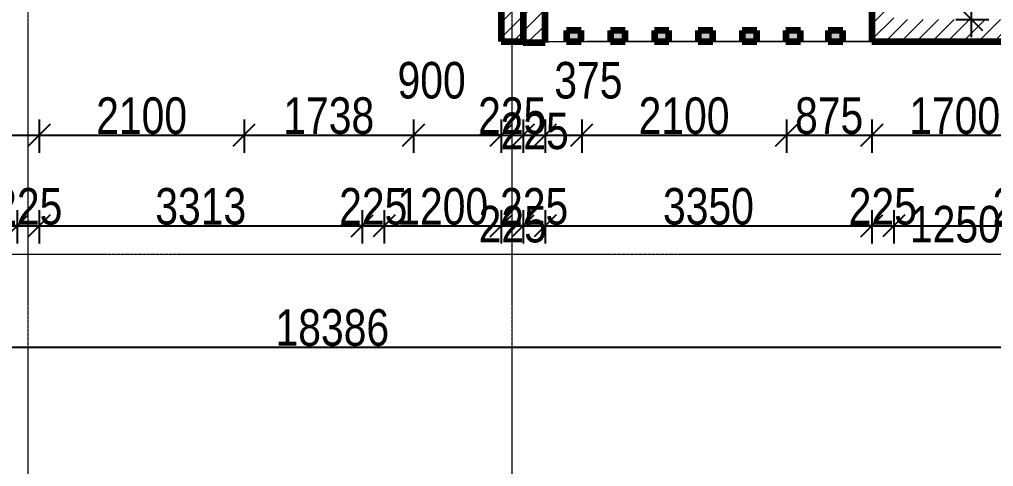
# Model space of a CAD drawing. Header units: millimetres. Extents: x -35190 to 411743, y -233114 to 23872.
# Drawn here: x 241586 to 251574, y -16002 to -11419 of the extents above; entities that cross this region are included whole.
import ezdxf

# ---------------------------------------------------------------- set-up
doc = ezdxf.new("R2010")
doc.units = ezdxf.units.MM
doc.linetypes.add('Grid Line', pattern=[22.225, 12.7, -3.175, 3.175, -3.175])
for name, color, linetype, lineweight in [('A-ANNO-DIMS', 211, 'Continuous', 9), ('A-DETL-THIN', 151, 'Continuous', 18), ('A-FLOR', 192, 'Continuous', 18), ('A-WALL', 113, 'Continuous', 18), ('A-WALL-PATT', 111, 'Continuous', 18), ('S-GRID', 1, 'Continuous', 9)]:
    doc.layers.add(name, color=color, linetype=linetype, lineweight=lineweight)
doc.styles.add('Arial_3', font='arial.ttf', dxfattribs={"width": 0.8, "height": 375})
doc.dimstyles.new('main_4_5mm', dxfattribs={"dimscale": 304.8, "dimtxt": 382.597275, "dimasz": 0.738189, "dimexe": 0.590551, "dimexo": 0.0625, "dimgap": 0.024606, "dimtad": 1, "dimdec": 0, "dimzin": 0, "dimdsep": 46, "dimtxsty": 'Arial_3', "dimblk1": 'OBLIQUE', "dimblk2": 'OBLIQUE', "dimsah": 1, "dimcen": 0.09, "dimdle": 0.590551, "dimazin": 0, "dimtfac": 1, "dimtdec": 4, "dimtix": 1, "dimtmove": 0, "dimatfit": 3, "dimfxl": 0.590551, "dimfxlon": 1, "dimtvp": 1, "dimtolj": 1, "dimtzin": 0, "dimarcsym": 2})
doc.dimstyles.new('main_4_5mm_1', dxfattribs={"dimscale": 304.8, "dimtxt": 382.597275, "dimasz": 0.738189, "dimexe": 0.590551, "dimexo": 0.0625, "dimgap": 0.024606, "dimtad": 1, "dimdec": 0, "dimzin": 0, "dimdsep": 46, "dimtxsty": 'Arial_3', "dimblk1": 'OBLIQUE', "dimblk2": 'OBLIQUE', "dimsah": 1, "dimcen": 0.09, "dimdle": 0.590551, "dimazin": 0, "dimtfac": 1, "dimtdec": 4, "dimtix": 1, "dimtmove": 1, "dimatfit": 3, "dimfxl": 0.590551, "dimfxlon": 1, "dimtvp": 1, "dimtolj": 1, "dimtzin": 0, "dimarcsym": 2})
doc.dimstyles.new('main_4_5mm_2', dxfattribs={"dimscale": 304.8, "dimtxt": 382.597275, "dimasz": 0.738189, "dimexe": 0.590551, "dimexo": 0.0625, "dimgap": 0.024606, "dimtad": 1, "dimdec": 0, "dimzin": 0, "dimdsep": 46, "dimtxsty": 'Arial_3', "dimblk1": 'OBLIQUE', "dimblk2": 'OBLIQUE', "dimsah": 1, "dimcen": 0.09, "dimdle": 0.590551, "dimazin": 0, "dimtfac": 1, "dimtdec": 4, "dimtix": 1, "dimtmove": 0, "dimatfit": 3, "dimfxl": 0.590551, "dimfxlon": 1, "dimtvp": 1, "dimtolj": 1, "dimtzin": 0, "dimarcsym": 2})
pattern_1 = [(45, (247326.97, -1578.69), (-79.5495, 79.5495), [])]

# ---------------------------------------------------------------- blocks, each defined once
blk = doc.blocks.new('_Oblique')
at = {"color": 0, "linetype": 'ByBlock', "lineweight": -2}
blk.add_line((-0.5, -0.5), (0.5, 0.5), dxfattribs=at)
blk = doc.blocks.new('*D5556')
at = {"layer": 'A-ANNO-DIMS', "color": 0, "lineweight": -2, "transparency": 16777216}
for p, q in [((239894.6, -12445.1), (239894.6, -12786)), ((241788.4, -12445.1), (241788.4, -12786)), ((239714.6, -12606), (241968.4, -12606))]:
    blk.add_line(p, q, dxfattribs=at)
at = {"layer": 'Defpoints', "color": 0, "transparency": 16777216}
for p in [(239894.6, -12426), (241788.4, -12426), (241788.4, -12606)]:
    blk.add_point(p, dxfattribs=at)
at = {"layer": 'A-ANNO-DIMS', "color": 0, "lineweight": -2, "transparency": 16777216, "xscale": 224.9999999999999, "yscale": 224.9999999999999, "zscale": 224.9999999999999, "rotation": 180}
blk.add_blockref('_Oblique', (239894.6, -12606), dxfattribs=at)
at = {"layer": 'A-ANNO-DIMS', "color": 0, "lineweight": -2, "transparency": 16777216, "xscale": 224.9999999999999, "yscale": 224.9999999999999, "zscale": 224.9999999999999}
blk.add_blockref('_Oblique', (241788.4, -12606), dxfattribs=at)
at = {"layer": 'A-ANNO-DIMS', "color": 0, "transparency": 16777216, "insert": (240841.5, -12407.1), "char_height": 375, "width": 1101.88, "attachment_point": 5, "style": 'Arial_3'}
blk.add_mtext('\\A1;1894', dxfattribs=at)
blk = doc.blocks.new('*D5557')
at = {"layer": 'A-ANNO-DIMS', "color": 0, "lineweight": -2, "transparency": 16777216}
for p, q in [((241788.4, -12445.1), (241788.4, -12786)), ((243888.4, -12445.1), (243888.4, -12786)), ((241608.4, -12606), (244068.4, -12606))]:
    blk.add_line(p, q, dxfattribs=at)
at = {"layer": 'Defpoints', "color": 0, "transparency": 16777216}
for p in [(241788.4, -12426), (243888.4, -12426), (243888.4, -12606)]:
    blk.add_point(p, dxfattribs=at)
at = {"layer": 'A-ANNO-DIMS', "color": 0, "lineweight": -2, "transparency": 16777216, "xscale": 224.9999999999999, "yscale": 224.9999999999999, "zscale": 224.9999999999999, "rotation": 180}
blk.add_blockref('_Oblique', (241788.4, -12606), dxfattribs=at)
at = {"layer": 'A-ANNO-DIMS', "color": 0, "lineweight": -2, "transparency": 16777216, "xscale": 224.9999999999999, "yscale": 224.9999999999999, "zscale": 224.9999999999999}
blk.add_blockref('_Oblique', (243888.4, -12606), dxfattribs=at)
at = {"layer": 'A-ANNO-DIMS', "color": 0, "transparency": 16777216, "insert": (242838.4, -12407.1), "char_height": 375, "width": 1101.88, "attachment_point": 5, "style": 'Arial_3'}
blk.add_mtext('\\A1;2100', dxfattribs=at)
blk = doc.blocks.new('*D5558')
at = {"layer": 'A-ANNO-DIMS', "color": 0, "lineweight": -2, "transparency": 16777216}
for p, q in [((243888.4, -12445.1), (243888.4, -12786)), ((245625.9, -12445.1), (245625.9, -12786)), ((243708.4, -12606), (245805.9, -12606))]:
    blk.add_line(p, q, dxfattribs=at)
at = {"layer": 'Defpoints', "color": 0, "transparency": 16777216}
for p in [(243888.4, -12426), (245625.9, -12426), (245625.9, -12606)]:
    blk.add_point(p, dxfattribs=at)
at = {"layer": 'A-ANNO-DIMS', "color": 0, "lineweight": -2, "transparency": 16777216, "xscale": 224.9999999999999, "yscale": 224.9999999999999, "zscale": 224.9999999999999, "rotation": 180}
blk.add_blockref('_Oblique', (243888.4, -12606), dxfattribs=at)
at = {"layer": 'A-ANNO-DIMS', "color": 0, "lineweight": -2, "transparency": 16777216, "xscale": 224.9999999999999, "yscale": 224.9999999999999, "zscale": 224.9999999999999}
blk.add_blockref('_Oblique', (245625.9, -12606), dxfattribs=at)
at = {"layer": 'A-ANNO-DIMS', "color": 0, "transparency": 16777216, "insert": (244757.1, -12406.9), "char_height": 375, "width": 1101.88, "attachment_point": 5, "style": 'Arial_3'}
blk.add_mtext('\\A1;1738', dxfattribs=at)
blk = doc.blocks.new('*D5559')
at = {"layer": 'A-ANNO-DIMS', "color": 0, "lineweight": -2, "transparency": 16777216}
for p, q in [((245625.9, -12445.1), (245625.9, -12786)), ((246525.9, -12445.1), (246525.9, -12786)), ((245445.9, -12606), (246705.9, -12606))]:
    blk.add_line(p, q, dxfattribs=at)
at = {"layer": 'Defpoints', "color": 0, "transparency": 16777216}
for p in [(245625.9, -12426), (246525.9, -12426), (246525.9, -12606)]:
    blk.add_point(p, dxfattribs=at)
at = {"layer": 'A-ANNO-DIMS', "color": 0, "lineweight": -2, "transparency": 16777216, "xscale": 224.9999999999999, "yscale": 224.9999999999999, "zscale": 224.9999999999999, "rotation": 180}
blk.add_blockref('_Oblique', (245625.9, -12606), dxfattribs=at)
at = {"layer": 'A-ANNO-DIMS', "color": 0, "lineweight": -2, "transparency": 16777216, "xscale": 224.9999999999999, "yscale": 224.9999999999999, "zscale": 224.9999999999999}
blk.add_blockref('_Oblique', (246525.9, -12606), dxfattribs=at)
at = {"layer": 'A-ANNO-DIMS', "color": 0, "transparency": 16777216, "insert": (245462.5, -11854.2), "char_height": 375, "width": 826.41, "attachment_point": 1, "line_spacing_factor": 0.941778, "style": 'Arial_3'}
blk.add_mtext('\\A1;900', dxfattribs=at)
blk = doc.blocks.new('*D5218')
at = {"layer": 'A-ANNO-DIMS', "color": 0, "lineweight": -2, "transparency": 16777216}
for p, q in [((246525.9, -12445.1), (246525.9, -12786)), ((246750.9, -12445.1), (246750.9, -12786)), ((246525.9, -12606), (246300.9, -12606)), ((246525.9, -12606), (246750.9, -12606)), ((246750.9, -12606), (246975.9, -12606))]:
    blk.add_line(p, q, dxfattribs=at)
at = {"layer": 'Defpoints', "color": 0, "transparency": 16777216}
for p in [(246525.9, -12426), (246750.9, -12426), (246750.9, -12606)]:
    blk.add_point(p, dxfattribs=at)
at = {"layer": 'A-ANNO-DIMS', "color": 0, "lineweight": -2, "transparency": 16777216, "xscale": 224.9999999999999, "yscale": 224.9999999999999, "zscale": 224.9999999999999}
blk.add_blockref('_Oblique', (246525.9, -12606), dxfattribs=at)
at = {"layer": 'A-ANNO-DIMS', "color": 0, "lineweight": -2, "transparency": 16777216, "xscale": 224.9999999999999, "yscale": 224.9999999999999, "zscale": 224.9999999999999, "rotation": 180}
blk.add_blockref('_Oblique', (246750.9, -12606), dxfattribs=at)
at = {"layer": 'A-ANNO-DIMS', "color": 0, "transparency": 16777216, "insert": (246638.4, -12407.1), "char_height": 375, "width": 826.41, "attachment_point": 5, "style": 'Arial_3'}
blk.add_mtext('\\A1;225', dxfattribs=at)
blk = doc.blocks.new('*D5219')
at = {"layer": 'A-ANNO-DIMS', "color": 0, "lineweight": -2, "transparency": 16777216}
for p, q in [((246750.9, -12445.1), (246750.9, -12786)), ((246975.9, -12445.1), (246975.9, -12786)), ((246570.9, -12606), (247155.9, -12606))]:
    blk.add_line(p, q, dxfattribs=at)
at = {"layer": 'Defpoints', "color": 0, "transparency": 16777216}
for p in [(246750.9, -12426), (246975.9, -12426), (246975.9, -12606)]:
    blk.add_point(p, dxfattribs=at)
at = {"layer": 'A-ANNO-DIMS', "color": 0, "lineweight": -2, "transparency": 16777216, "xscale": 224.9999999999999, "yscale": 224.9999999999999, "zscale": 224.9999999999999, "rotation": 180}
blk.add_blockref('_Oblique', (246750.9, -12606), dxfattribs=at)
at = {"layer": 'A-ANNO-DIMS', "color": 0, "lineweight": -2, "transparency": 16777216, "xscale": 224.9999999999999, "yscale": 224.9999999999999, "zscale": 224.9999999999999}
blk.add_blockref('_Oblique', (246975.9, -12606), dxfattribs=at)
at = {"layer": 'A-ANNO-DIMS', "color": 0, "transparency": 16777216, "insert": (246519, -12373.6), "char_height": 375, "width": 826.41, "attachment_point": 1, "line_spacing_factor": 0.941778, "style": 'Arial_3'}
blk.add_mtext('\\A1;225', dxfattribs=at)
blk = doc.blocks.new('*D5220')
at = {"layer": 'A-ANNO-DIMS', "color": 0, "lineweight": -2, "transparency": 16777216}
for p, q in [((246975.9, -12445.1), (246975.9, -12786)), ((247350.9, -12445.1), (247350.9, -12786)), ((246795.9, -12606), (247530.9, -12606))]:
    blk.add_line(p, q, dxfattribs=at)
at = {"layer": 'Defpoints', "color": 0, "transparency": 16777216}
for p in [(246975.9, -12426), (247350.9, -12426), (247350.9, -12606)]:
    blk.add_point(p, dxfattribs=at)
at = {"layer": 'A-ANNO-DIMS', "color": 0, "lineweight": -2, "transparency": 16777216, "xscale": 224.9999999999999, "yscale": 224.9999999999999, "zscale": 224.9999999999999, "rotation": 180}
blk.add_blockref('_Oblique', (246975.9, -12606), dxfattribs=at)
at = {"layer": 'A-ANNO-DIMS', "color": 0, "lineweight": -2, "transparency": 16777216, "xscale": 224.9999999999999, "yscale": 224.9999999999999, "zscale": 224.9999999999999}
blk.add_blockref('_Oblique', (247350.9, -12606), dxfattribs=at)
at = {"layer": 'A-ANNO-DIMS', "color": 0, "transparency": 16777216, "insert": (247070, -11854.2), "char_height": 375, "width": 826.41, "attachment_point": 1, "line_spacing_factor": 0.941778, "style": 'Arial_3'}
blk.add_mtext('\\A1;375', dxfattribs=at)
blk = doc.blocks.new('*D5221')
at = {"layer": 'A-ANNO-DIMS', "color": 0, "lineweight": -2, "transparency": 16777216}
for p, q in [((247350.9, -12445.1), (247350.9, -12786)), ((249450.9, -12445.1), (249450.9, -12786)), ((247170.9, -12606), (249630.9, -12606))]:
    blk.add_line(p, q, dxfattribs=at)
at = {"layer": 'Defpoints', "color": 0, "transparency": 16777216}
for p in [(247350.9, -12426), (249450.9, -12426), (249450.9, -12606)]:
    blk.add_point(p, dxfattribs=at)
at = {"layer": 'A-ANNO-DIMS', "color": 0, "lineweight": -2, "transparency": 16777216, "xscale": 224.9999999999999, "yscale": 224.9999999999999, "zscale": 224.9999999999999, "rotation": 180}
blk.add_blockref('_Oblique', (247350.9, -12606), dxfattribs=at)
at = {"layer": 'A-ANNO-DIMS', "color": 0, "lineweight": -2, "transparency": 16777216, "xscale": 224.9999999999999, "yscale": 224.9999999999999, "zscale": 224.9999999999999}
blk.add_blockref('_Oblique', (249450.9, -12606), dxfattribs=at)
at = {"layer": 'A-ANNO-DIMS', "color": 0, "transparency": 16777216, "insert": (248400.9, -12407.1), "char_height": 375, "width": 1101.88, "attachment_point": 5, "style": 'Arial_3'}
blk.add_mtext('\\A1;2100', dxfattribs=at)
blk = doc.blocks.new('*D5222')
at = {"layer": 'A-ANNO-DIMS', "color": 0, "lineweight": -2, "transparency": 16777216}
for p, q in [((249450.9, -12445.1), (249450.9, -12786)), ((250325.9, -12445.1), (250325.9, -12786)), ((249270.9, -12606), (250505.9, -12606))]:
    blk.add_line(p, q, dxfattribs=at)
at = {"layer": 'Defpoints', "color": 0, "transparency": 16777216}
for p in [(249450.9, -12426), (250325.9, -12426), (250325.9, -12606)]:
    blk.add_point(p, dxfattribs=at)
at = {"layer": 'A-ANNO-DIMS', "color": 0, "lineweight": -2, "transparency": 16777216, "xscale": 224.9999999999999, "yscale": 224.9999999999999, "zscale": 224.9999999999999, "rotation": 180}
blk.add_blockref('_Oblique', (249450.9, -12606), dxfattribs=at)
at = {"layer": 'A-ANNO-DIMS', "color": 0, "lineweight": -2, "transparency": 16777216, "xscale": 224.9999999999999, "yscale": 224.9999999999999, "zscale": 224.9999999999999}
blk.add_blockref('_Oblique', (250325.9, -12606), dxfattribs=at)
at = {"layer": 'A-ANNO-DIMS', "color": 0, "transparency": 16777216, "insert": (249888.4, -12407.1), "char_height": 375, "width": 826.41, "attachment_point": 5, "style": 'Arial_3'}
blk.add_mtext('\\A1;875', dxfattribs=at)
blk = doc.blocks.new('*D5223')
at = {"layer": 'A-ANNO-DIMS', "color": 0, "lineweight": -2, "transparency": 16777216}
for p, q in [((250325.9, -12445.1), (250325.9, -12786)), ((252025.9, -12445.1), (252025.9, -12786)), ((250145.9, -12606), (252205.9, -12606))]:
    blk.add_line(p, q, dxfattribs=at)
at = {"layer": 'Defpoints', "color": 0, "transparency": 16777216}
for p in [(250325.9, -12426), (252025.9, -12426), (252025.9, -12606)]:
    blk.add_point(p, dxfattribs=at)
at = {"layer": 'A-ANNO-DIMS', "color": 0, "lineweight": -2, "transparency": 16777216, "xscale": 224.9999999999999, "yscale": 224.9999999999999, "zscale": 224.9999999999999, "rotation": 180}
blk.add_blockref('_Oblique', (250325.9, -12606), dxfattribs=at)
at = {"layer": 'A-ANNO-DIMS', "color": 0, "lineweight": -2, "transparency": 16777216, "xscale": 224.9999999999999, "yscale": 224.9999999999999, "zscale": 224.9999999999999}
blk.add_blockref('_Oblique', (252025.9, -12606), dxfattribs=at)
at = {"layer": 'A-ANNO-DIMS', "color": 0, "transparency": 16777216, "insert": (251175.9, -12407.1), "char_height": 375, "width": 1101.88, "attachment_point": 5, "style": 'Arial_3'}
blk.add_mtext('\\A1;1700', dxfattribs=at)
blk = doc.blocks.new('*D5229')
at = {"layer": 'A-ANNO-DIMS', "color": 0, "lineweight": -2, "transparency": 16777216}
for p, q in [((236725.9, -13375.1), (236725.9, -13716)), ((241563.4, -13375.1), (241563.4, -13716)), ((236545.9, -13536), (241743.4, -13536))]:
    blk.add_line(p, q, dxfattribs=at)
at = {"layer": 'Defpoints', "color": 0, "transparency": 16777216}
for p in [(236725.9, -13356), (241563.4, -13356), (241563.4, -13536)]:
    blk.add_point(p, dxfattribs=at)
at = {"layer": 'A-ANNO-DIMS', "color": 0, "lineweight": -2, "transparency": 16777216, "xscale": 224.9999999999999, "yscale": 224.9999999999999, "zscale": 224.9999999999999, "rotation": 180}
blk.add_blockref('_Oblique', (236725.9, -13536), dxfattribs=at)
at = {"layer": 'A-ANNO-DIMS', "color": 0, "lineweight": -2, "transparency": 16777216, "xscale": 224.9999999999999, "yscale": 224.9999999999999, "zscale": 224.9999999999999}
blk.add_blockref('_Oblique', (241563.4, -13536), dxfattribs=at)
at = {"layer": 'A-ANNO-DIMS', "color": 0, "transparency": 16777216, "insert": (239144.6, -13336.9), "char_height": 375, "width": 1101.88, "attachment_point": 5, "style": 'Arial_3'}
blk.add_mtext('\\A1;4838', dxfattribs=at)
blk = doc.blocks.new('*D5230')
at = {"layer": 'A-ANNO-DIMS', "color": 0, "lineweight": -2, "transparency": 16777216}
for p, q in [((241563.4, -13375.1), (241563.4, -13716)), ((241788.4, -13375.1), (241788.4, -13716)), ((241563.4, -13536), (241338.4, -13536)), ((241563.4, -13536), (241788.4, -13536)), ((241788.4, -13536), (242013.4, -13536))]:
    blk.add_line(p, q, dxfattribs=at)
at = {"layer": 'Defpoints', "color": 0, "transparency": 16777216}
for p in [(241563.4, -13356), (241788.4, -13356), (241788.4, -13536)]:
    blk.add_point(p, dxfattribs=at)
at = {"layer": 'A-ANNO-DIMS', "color": 0, "lineweight": -2, "transparency": 16777216, "xscale": 224.9999999999999, "yscale": 224.9999999999999, "zscale": 224.9999999999999}
blk.add_blockref('_Oblique', (241563.4, -13536), dxfattribs=at)
at = {"layer": 'A-ANNO-DIMS', "color": 0, "lineweight": -2, "transparency": 16777216, "xscale": 224.9999999999999, "yscale": 224.9999999999999, "zscale": 224.9999999999999, "rotation": 180}
blk.add_blockref('_Oblique', (241788.4, -13536), dxfattribs=at)
at = {"layer": 'A-ANNO-DIMS', "color": 0, "transparency": 16777216, "insert": (241675.9, -13337.1), "char_height": 375, "width": 826.41, "attachment_point": 5, "style": 'Arial_3'}
blk.add_mtext('\\A1;225', dxfattribs=at)
blk = doc.blocks.new('*D5231')
at = {"layer": 'A-ANNO-DIMS', "color": 0, "lineweight": -2, "transparency": 16777216}
for p, q in [((241788.4, -13375.1), (241788.4, -13716)), ((245100.9, -13375.1), (245100.9, -13716)), ((241608.4, -13536), (245280.9, -13536))]:
    blk.add_line(p, q, dxfattribs=at)
at = {"layer": 'Defpoints', "color": 0, "transparency": 16777216}
for p in [(241788.4, -13356), (245100.9, -13356), (245100.9, -13536)]:
    blk.add_point(p, dxfattribs=at)
at = {"layer": 'A-ANNO-DIMS', "color": 0, "lineweight": -2, "transparency": 16777216, "xscale": 224.9999999999999, "yscale": 224.9999999999999, "zscale": 224.9999999999999, "rotation": 180}
blk.add_blockref('_Oblique', (241788.4, -13536), dxfattribs=at)
at = {"layer": 'A-ANNO-DIMS', "color": 0, "lineweight": -2, "transparency": 16777216, "xscale": 224.9999999999999, "yscale": 224.9999999999999, "zscale": 224.9999999999999}
blk.add_blockref('_Oblique', (245100.9, -13536), dxfattribs=at)
at = {"layer": 'A-ANNO-DIMS', "color": 0, "transparency": 16777216, "insert": (243444.6, -13336.9), "char_height": 375, "width": 1101.88, "attachment_point": 5, "style": 'Arial_3'}
blk.add_mtext('\\A1;3313', dxfattribs=at)
blk = doc.blocks.new('*D5232')
at = {"layer": 'A-ANNO-DIMS', "color": 0, "lineweight": -2, "transparency": 16777216}
for p, q in [((245100.9, -13375.1), (245100.9, -13716)), ((245325.9, -13375.1), (245325.9, -13716)), ((245100.9, -13536), (244875.9, -13536)), ((245100.9, -13536), (245325.9, -13536)), ((245325.9, -13536), (245550.9, -13536))]:
    blk.add_line(p, q, dxfattribs=at)
at = {"layer": 'Defpoints', "color": 0, "transparency": 16777216}
for p in [(245100.9, -13356), (245325.9, -13356), (245325.9, -13536)]:
    blk.add_point(p, dxfattribs=at)
at = {"layer": 'A-ANNO-DIMS', "color": 0, "lineweight": -2, "transparency": 16777216, "xscale": 224.9999999999999, "yscale": 224.9999999999999, "zscale": 224.9999999999999}
blk.add_blockref('_Oblique', (245100.9, -13536), dxfattribs=at)
at = {"layer": 'A-ANNO-DIMS', "color": 0, "lineweight": -2, "transparency": 16777216, "xscale": 224.9999999999999, "yscale": 224.9999999999999, "zscale": 224.9999999999999, "rotation": 180}
blk.add_blockref('_Oblique', (245325.9, -13536), dxfattribs=at)
at = {"layer": 'A-ANNO-DIMS', "color": 0, "transparency": 16777216, "insert": (245213.4, -13337.1), "char_height": 375, "width": 826.41, "attachment_point": 5, "style": 'Arial_3'}
blk.add_mtext('\\A1;225', dxfattribs=at)
blk = doc.blocks.new('*D5233')
at = {"layer": 'A-ANNO-DIMS', "color": 0, "lineweight": -2, "transparency": 16777216}
for p, q in [((245325.9, -13375.1), (245325.9, -13716)), ((246525.9, -13375.1), (246525.9, -13716)), ((245145.9, -13536), (246705.9, -13536))]:
    blk.add_line(p, q, dxfattribs=at)
at = {"layer": 'Defpoints', "color": 0, "transparency": 16777216}
for p in [(245325.9, -13356), (246525.9, -13356), (246525.9, -13536)]:
    blk.add_point(p, dxfattribs=at)
at = {"layer": 'A-ANNO-DIMS', "color": 0, "lineweight": -2, "transparency": 16777216, "xscale": 224.9999999999999, "yscale": 224.9999999999999, "zscale": 224.9999999999999, "rotation": 180}
blk.add_blockref('_Oblique', (245325.9, -13536), dxfattribs=at)
at = {"layer": 'A-ANNO-DIMS', "color": 0, "lineweight": -2, "transparency": 16777216, "xscale": 224.9999999999999, "yscale": 224.9999999999999, "zscale": 224.9999999999999}
blk.add_blockref('_Oblique', (246525.9, -13536), dxfattribs=at)
at = {"layer": 'A-ANNO-DIMS', "color": 0, "transparency": 16777216, "insert": (245925.9, -13337.1), "char_height": 375, "width": 1101.88, "attachment_point": 5, "style": 'Arial_3'}
blk.add_mtext('\\A1;1200', dxfattribs=at)
blk = doc.blocks.new('*D5234')
at = {"layer": 'A-ANNO-DIMS', "color": 0, "lineweight": -2, "transparency": 16777216}
for p, q in [((246525.9, -13375.1), (246525.9, -13716)), ((246750.9, -13375.1), (246750.9, -13716)), ((246345.9, -13536), (246930.9, -13536))]:
    blk.add_line(p, q, dxfattribs=at)
at = {"layer": 'Defpoints', "color": 0, "transparency": 16777216}
for p in [(246525.9, -13356), (246750.9, -13356), (246750.9, -13536)]:
    blk.add_point(p, dxfattribs=at)
at = {"layer": 'A-ANNO-DIMS', "color": 0, "lineweight": -2, "transparency": 16777216, "xscale": 224.9999999999999, "yscale": 224.9999999999999, "zscale": 224.9999999999999, "rotation": 180}
blk.add_blockref('_Oblique', (246525.9, -13536), dxfattribs=at)
at = {"layer": 'A-ANNO-DIMS', "color": 0, "lineweight": -2, "transparency": 16777216, "xscale": 224.9999999999999, "yscale": 224.9999999999999, "zscale": 224.9999999999999}
blk.add_blockref('_Oblique', (246750.9, -13536), dxfattribs=at)
at = {"layer": 'A-ANNO-DIMS', "color": 0, "transparency": 16777216, "insert": (246294, -13329.6), "char_height": 375, "width": 826.41, "attachment_point": 1, "line_spacing_factor": 0.941778, "style": 'Arial_3'}
blk.add_mtext('\\A1;225', dxfattribs=at)
blk = doc.blocks.new('*D5235')
at = {"layer": 'A-ANNO-DIMS', "color": 0, "lineweight": -2, "transparency": 16777216}
for p, q in [((246750.9, -13375.1), (246750.9, -13716)), ((246975.9, -13375.1), (246975.9, -13716)), ((246750.9, -13536), (246525.9, -13536)), ((246750.9, -13536), (246975.9, -13536)), ((246975.9, -13536), (247200.9, -13536))]:
    blk.add_line(p, q, dxfattribs=at)
at = {"layer": 'Defpoints', "color": 0, "transparency": 16777216}
for p in [(246750.9, -13356), (246975.9, -13356), (246975.9, -13536)]:
    blk.add_point(p, dxfattribs=at)
at = {"layer": 'A-ANNO-DIMS', "color": 0, "lineweight": -2, "transparency": 16777216, "xscale": 224.9999999999999, "yscale": 224.9999999999999, "zscale": 224.9999999999999}
blk.add_blockref('_Oblique', (246750.9, -13536), dxfattribs=at)
at = {"layer": 'A-ANNO-DIMS', "color": 0, "lineweight": -2, "transparency": 16777216, "xscale": 224.9999999999999, "yscale": 224.9999999999999, "zscale": 224.9999999999999, "rotation": 180}
blk.add_blockref('_Oblique', (246975.9, -13536), dxfattribs=at)
at = {"layer": 'A-ANNO-DIMS', "color": 0, "transparency": 16777216, "insert": (246863.4, -13337.1), "char_height": 375, "width": 826.41, "attachment_point": 5, "style": 'Arial_3'}
blk.add_mtext('\\A1;225', dxfattribs=at)
blk = doc.blocks.new('*D5236')
at = {"layer": 'A-ANNO-DIMS', "color": 0, "lineweight": -2, "transparency": 16777216}
for p, q in [((246975.9, -13375.1), (246975.9, -13716)), ((250325.9, -13375.1), (250325.9, -13716)), ((246795.9, -13536), (250505.9, -13536))]:
    blk.add_line(p, q, dxfattribs=at)
at = {"layer": 'Defpoints', "color": 0, "transparency": 16777216}
for p in [(246975.9, -13356), (250325.9, -13356), (250325.9, -13536)]:
    blk.add_point(p, dxfattribs=at)
at = {"layer": 'A-ANNO-DIMS', "color": 0, "lineweight": -2, "transparency": 16777216, "xscale": 224.9999999999999, "yscale": 224.9999999999999, "zscale": 224.9999999999999, "rotation": 180}
blk.add_blockref('_Oblique', (246975.9, -13536), dxfattribs=at)
at = {"layer": 'A-ANNO-DIMS', "color": 0, "lineweight": -2, "transparency": 16777216, "xscale": 224.9999999999999, "yscale": 224.9999999999999, "zscale": 224.9999999999999}
blk.add_blockref('_Oblique', (250325.9, -13536), dxfattribs=at)
at = {"layer": 'A-ANNO-DIMS', "color": 0, "transparency": 16777216, "insert": (248650.9, -13336.9), "char_height": 375, "width": 1101.88, "attachment_point": 5, "style": 'Arial_3'}
blk.add_mtext('\\A1;3350', dxfattribs=at)
blk = doc.blocks.new('*D5237')
at = {"layer": 'A-ANNO-DIMS', "color": 0, "lineweight": -2, "transparency": 16777216}
for p, q in [((250325.9, -13375.1), (250325.9, -13716)), ((250550.9, -13375.1), (250550.9, -13716)), ((250325.9, -13536), (250100.9, -13536)), ((250325.9, -13536), (250550.9, -13536)), ((250550.9, -13536), (250775.9, -13536))]:
    blk.add_line(p, q, dxfattribs=at)
at = {"layer": 'Defpoints', "color": 0, "transparency": 16777216}
for p in [(250325.9, -13356), (250550.9, -13356), (250550.9, -13536)]:
    blk.add_point(p, dxfattribs=at)
at = {"layer": 'A-ANNO-DIMS', "color": 0, "lineweight": -2, "transparency": 16777216, "xscale": 224.9999999999999, "yscale": 224.9999999999999, "zscale": 224.9999999999999}
blk.add_blockref('_Oblique', (250325.9, -13536), dxfattribs=at)
at = {"layer": 'A-ANNO-DIMS', "color": 0, "lineweight": -2, "transparency": 16777216, "xscale": 224.9999999999999, "yscale": 224.9999999999999, "zscale": 224.9999999999999, "rotation": 180}
blk.add_blockref('_Oblique', (250550.9, -13536), dxfattribs=at)
at = {"layer": 'A-ANNO-DIMS', "color": 0, "transparency": 16777216, "insert": (250438.4, -13337.1), "char_height": 375, "width": 826.41, "attachment_point": 5, "style": 'Arial_3'}
blk.add_mtext('\\A1;225', dxfattribs=at)
blk = doc.blocks.new('*D5238')
at = {"layer": 'A-ANNO-DIMS', "color": 0, "lineweight": -2, "transparency": 16777216}
for p, q in [((250550.9, -13375.1), (250550.9, -13716)), ((251800.9, -13375.1), (251800.9, -13716)), ((250370.9, -13536), (251980.9, -13536))]:
    blk.add_line(p, q, dxfattribs=at)
at = {"layer": 'Defpoints', "color": 0, "transparency": 16777216}
for p in [(250550.9, -13356), (251800.9, -13356), (251800.9, -13536)]:
    blk.add_point(p, dxfattribs=at)
at = {"layer": 'A-ANNO-DIMS', "color": 0, "lineweight": -2, "transparency": 16777216, "xscale": 224.9999999999999, "yscale": 224.9999999999999, "zscale": 224.9999999999999, "rotation": 180}
blk.add_blockref('_Oblique', (250550.9, -13536), dxfattribs=at)
at = {"layer": 'A-ANNO-DIMS', "color": 0, "lineweight": -2, "transparency": 16777216, "xscale": 224.9999999999999, "yscale": 224.9999999999999, "zscale": 224.9999999999999}
blk.add_blockref('_Oblique', (251800.9, -13536), dxfattribs=at)
at = {"layer": 'A-ANNO-DIMS', "color": 0, "transparency": 16777216, "insert": (250716.8, -13329.6), "char_height": 375, "width": 1101.88, "attachment_point": 1, "line_spacing_factor": 0.941778, "style": 'Arial_3'}
blk.add_mtext('\\A1;1250', dxfattribs=at)
blk = doc.blocks.new('*D5239')
at = {"layer": 'A-ANNO-DIMS', "color": 0, "lineweight": -2, "transparency": 16777216}
for p, q in [((251800.9, -13375.1), (251800.9, -13716)), ((252025.9, -13375.1), (252025.9, -13716)), ((251800.9, -13536), (251575.9, -13536)), ((251800.9, -13536), (252025.9, -13536)), ((252025.9, -13536), (252250.9, -13536))]:
    blk.add_line(p, q, dxfattribs=at)
at = {"layer": 'Defpoints', "color": 0, "transparency": 16777216}
for p in [(251800.9, -13356), (252025.9, -13356), (252025.9, -13536)]:
    blk.add_point(p, dxfattribs=at)
at = {"layer": 'A-ANNO-DIMS', "color": 0, "lineweight": -2, "transparency": 16777216, "xscale": 224.9999999999999, "yscale": 224.9999999999999, "zscale": 224.9999999999999}
blk.add_blockref('_Oblique', (251800.9, -13536), dxfattribs=at)
at = {"layer": 'A-ANNO-DIMS', "color": 0, "lineweight": -2, "transparency": 16777216, "xscale": 224.9999999999999, "yscale": 224.9999999999999, "zscale": 224.9999999999999, "rotation": 180}
blk.add_blockref('_Oblique', (252025.9, -13536), dxfattribs=at)
at = {"layer": 'A-ANNO-DIMS', "color": 0, "transparency": 16777216, "insert": (251913.4, -13337.1), "char_height": 375, "width": 826.41, "attachment_point": 5, "style": 'Arial_3'}
blk.add_mtext('\\A1;225', dxfattribs=at)
blk = doc.blocks.new('*D5251')
at = {"layer": 'A-ANNO-DIMS', "color": 0, "lineweight": -2, "transparency": 16777216}
for p, q in [((235600.9, -14617.9), (235600.9, -14958.8)), ((253986.9, -14617.9), (253986.9, -14958.8)), ((235420.9, -14778.8), (254166.9, -14778.8))]:
    blk.add_line(p, q, dxfattribs=at)
at = {"layer": 'Defpoints', "color": 0, "transparency": 16777216}
for p in [(235600.9, -14598.8), (253986.9, -14598.8), (253986.9, -14778.8)]:
    blk.add_point(p, dxfattribs=at)
at = {"layer": 'A-ANNO-DIMS', "color": 0, "lineweight": -2, "transparency": 16777216, "xscale": 224.9999999999999, "yscale": 224.9999999999999, "zscale": 224.9999999999999, "rotation": 180}
blk.add_blockref('_Oblique', (235600.9, -14778.8), dxfattribs=at)
at = {"layer": 'A-ANNO-DIMS', "color": 0, "lineweight": -2, "transparency": 16777216, "xscale": 224.9999999999999, "yscale": 224.9999999999999, "zscale": 224.9999999999999}
blk.add_blockref('_Oblique', (253986.9, -14778.8), dxfattribs=at)
at = {"layer": 'A-ANNO-DIMS', "color": 0, "transparency": 16777216, "insert": (244793.9, -14579.7), "char_height": 375, "width": 1377.35, "attachment_point": 5, "style": 'Arial_3'}
blk.add_mtext('\\A1;18386', dxfattribs=at)
blk = doc.blocks.new('*D5313')
at = {"layer": 'A-ANNO-DIMS', "color": 0, "lineweight": -2, "transparency": 16777216}
for p, q in [((251347, -11599), (251347, -10039)), ((251508, -10219), (251167, -10219)), ((251186.1, -11419), (251527, -11419))]:
    blk.add_line(p, q, dxfattribs=at)
at = {"layer": 'Defpoints', "color": 0, "transparency": 16777216}
for p in [(251347, -10219), (251527, -10219), (251167, -11419)]:
    blk.add_point(p, dxfattribs=at)
at = {"layer": 'A-ANNO-DIMS', "color": 0, "lineweight": -2, "transparency": 16777216, "xscale": 224.9999999999999, "yscale": 224.9999999999999, "zscale": 224.9999999999999}
for p, rotation in [((251347, -10219), 90), ((251347, -11419), 270)]:
    blk.add_blockref('_Oblique', p, dxfattribs=dict(at, rotation=rotation))
at = {"layer": 'A-ANNO-DIMS', "color": 0, "transparency": 16777216, "insert": (251148.1, -10819), "char_height": 375, "width": 1101.88, "attachment_point": 5, "rotation": 90, "style": 'Arial_3'}
blk.add_mtext('\\A1;1200', dxfattribs=at)

msp = doc.modelspace()

# ---------------------------------------------------------------- hatches: boundary and pattern name
at = {"layer": 'A-WALL-PATT'}
h = msp.add_hatch(dxfattribs=at)
h.set_pattern_fill('FP_1', color=256, style=0, pattern_type=2)
h.set_pattern_definition(pattern_1)
h.paths.add_polyline_path([(246750.9, -11644), (246750.9, -3819), (246525.9, -3819), (246525.9, -11644)])
h = msp.add_hatch(dxfattribs=at)
h.set_pattern_fill('FP_1', color=256, style=0, pattern_type=2)
h.set_pattern_definition(pattern_1)
h.paths.add_polyline_path([(246750.9, -11656.5), (246975.9, -11656.5), (246975.9, -3819), (246750.9, -3819), (246750.9, -11603.9)])
h = msp.add_hatch(dxfattribs=at)
h.set_pattern_fill('FP_1', color=256, style=0, pattern_type=2)
h.set_pattern_definition(pattern_1)
h.paths.add_polyline_path([(250550.9, -11644), (250550.9, -10444), (250325.9, -10444), (250325.9, -11644)])
h = msp.add_hatch(dxfattribs=at)
h.set_pattern_fill('FP_1', color=256, style=0, pattern_type=2)
h.set_pattern_definition(pattern_1)
h.paths.add_polyline_path([(250550.9, -11644), (252025.9, -11644), (252025.9, -11419), (250550.9, -11419), (250550.9, -11603.9)])
for points in [[(247345.9, -11644), (247345.9, -11531.5), (247195.9, -11531.5), (247195.9, -11644)], [(247795.9, -11644), (247795.9, -11531.5), (247645.9, -11531.5), (247645.9, -11644)], [(248245.9, -11644), (248245.9, -11531.5), (248095.9, -11531.5), (248095.9, -11644)], [(248545.9, -11644), (248695.9, -11644), (248695.9, -11531.5), (248545.9, -11531.5), (248545.9, -11603.9)], [(249145.9, -11644), (249145.9, -11531.5), (248995.9, -11531.5), (248995.9, -11644)], [(249595.9, -11644), (249595.9, -11531.5), (249445.9, -11531.5), (249445.9, -11644)], [(250029.2, -11644), (250029.2, -11531.5), (249879.2, -11531.5), (249879.2, -11644)]]:
    msp.add_hatch(color=1, dxfattribs=at).paths.add_polyline_path(points)

# ---------------------------------------------------------------- linework, layer by layer
at = {"layer": 'A-DETL-THIN'}
for p, q in [((246525.9, -11644), (246525.9, -10444)), ((255200.9, -11644), (247400.9, -11644))]:
    msp.add_line(p, q, dxfattribs=at)
at = {"layer": 'A-FLOR'}
for p, q in [((246975.9, -11644), (247195.9, -11644)), ((247345.9, -11644), (247645.9, -11644)), ((247795.9, -11644), (248095.9, -11644)), ((248245.9, -11644), (248545.9, -11644)), ((248695.9, -11644), (248995.9, -11644)), ((249145.9, -11644), (249445.9, -11644)), ((249595.9, -11644), (249879.2, -11644)), ((250029.2, -11644), (250325.9, -11644))]:
    msp.add_line(p, q, dxfattribs=at)
at = {"layer": 'A-WALL', "lineweight": 140}
for p, q in [((246750.9, -3594), (246750.9, -11656.5)), ((246525.9, -9619), (246525.9, -11644)), ((246975.9, -11656.5), (246975.9, -10444)), ((250325.9, -10444), (250325.9, -11644)), ((247345.9, -11531.5), (247195.9, -11531.5)), ((247195.9, -11531.5), (247195.9, -11644)), ((247345.9, -11644), (247345.9, -11531.5)), ((247795.9, -11531.5), (247645.9, -11531.5)), ((247645.9, -11531.5), (247645.9, -11644)), ((247795.9, -11644), (247795.9, -11531.5)), ((248245.9, -11531.5), (248095.9, -11531.5)), ((248095.9, -11531.5), (248095.9, -11644)), ((248245.9, -11644), (248245.9, -11531.5)), ((248695.9, -11531.5), (248545.9, -11531.5)), ((248545.9, -11531.5), (248545.9, -11644)), ((248695.9, -11644), (248695.9, -11531.5)), ((249145.9, -11531.5), (248995.9, -11531.5)), ((248995.9, -11531.5), (248995.9, -11644)), ((249145.9, -11644), (249145.9, -11531.5)), ((249595.9, -11531.5), (249445.9, -11531.5)), ((249445.9, -11531.5), (249445.9, -11644)), ((249595.9, -11644), (249595.9, -11531.5)), ((250029.2, -11531.5), (249879.2, -11531.5)), ((249879.2, -11531.5), (249879.2, -11644)), ((250029.2, -11644), (250029.2, -11531.5)), ((246525.9, -11644), (246750.9, -11644)), ((246750.9, -11656.5), (246975.9, -11656.5)), ((247195.9, -11644), (247345.9, -11644)), ((247645.9, -11644), (247795.9, -11644)), ((248095.9, -11644), (248245.9, -11644)), ((248545.9, -11644), (248695.9, -11644)), ((248995.9, -11644), (249145.9, -11644)), ((249445.9, -11644), (249595.9, -11644)), ((249879.2, -11644), (250029.2, -11644)), ((250325.9, -11644), (252025.9, -11644))]:
    msp.add_line(p, q, dxfattribs=at)
at = {"layer": 'S-GRID', "linetype": 'Grid Line'}
for p, q in [((241675.9, -24980.3), (241675.9, 17292.4)), ((246638.4, -24980.3), (246638.4, 17292.4)), ((231291.7, -13824.5), (294398.4, -13824.5))]:
    msp.add_line(p, q, dxfattribs=at)

# ---------------------------------------------------------------- dimensions: what is measured, and where the dimension line sits
at = {"layer": 'A-ANNO-DIMS'}
dim = msp.add_linear_dim(base=(251347, -10219), p1=(251167, -11419), p2=(251527, -10219), angle=90, dimstyle='main_4_5mm_2', override={"dimpost": '<>', "dimfxl": 1252.836781}, dxfattribs=at)
dim.commit()
dim.dimension.update_dxf_attribs({"geometry": '*D5313', "text_midpoint": (251148.1, -10819)})
for base, p1, p2, override, picture, middle in [((246525.9, -12606), (245625.9, -12426), (246525.9, -12426), {"dimpost": '<>', "dimfxl": 900}, '*D5559', (245875.7, -12361.7)), ((247350.9, -12606), (246975.9, -12426), (247350.9, -12426), {"dimpost": '<>', "dimfxl": 375}, '*D5220', (247483.2, -12361.7)), ((246975.9, -12606), (246750.9, -12426), (246975.9, -12426), {"dimpost": '<>', "dimfxl": 225}, '*D5219', (246932.2, -12881.1)), ((246750.9, -13536), (246525.9, -13356), (246750.9, -13356), {"dimpost": '<>', "dimfxl": 225}, '*D5234', (246707.2, -13837.1)), ((251800.9, -13536), (250550.9, -13356), (251800.9, -13356), {"dimpost": '<>', "dimfxl": 1250}, '*D5238', (251267.7, -13837.1))]:
    dim = msp.add_linear_dim(base=base, p1=p1, p2=p2, dimstyle='main_4_5mm_1', override=override, dxfattribs=at)
    dim.commit()
    dim.dimension.update_dxf_attribs({"geometry": picture, "text_midpoint": middle, "dimtype": 160})
for base, p1, p2, override, picture, middle in [((241788.4, -12606), (239894.6, -12426), (241788.4, -12426), {"dimpost": '<>', "dimfxl": 1893.75}, '*D5556', (240841.5, -12407.1)), ((243888.4, -12606), (241788.4, -12426), (243888.4, -12426), {"dimpost": '<>', "dimfxl": 2100}, '*D5557', (242838.4, -12407.1)), ((245625.8786243, -12606.0409925), (243888.3786243, -12426.0409925), (245625.8786243, -12426.0409925), {"dimpost": '<>', "dimfxl": 1737.5}, '*D5558', (244757.1286243, -12406.9482231)), ((246750.9, -12606), (246525.9, -12426), (246750.9, -12426), {"dimpost": '<>', "dimfxl": 225}, '*D5218', (246638.4, -12407.1)), ((249450.9, -12606), (247350.9, -12426), (249450.9, -12426), {"dimpost": '<>', "dimfxl": 2100}, '*D5221', (248400.9, -12407.1)), ((250325.9, -12606), (249450.9, -12426), (250325.9, -12426), {"dimpost": '<>', "dimfxl": 875}, '*D5222', (249888.4, -12407.1)), ((252025.9, -12606), (250325.9, -12426), (252025.9, -12426), {"dimpost": '<>', "dimfxl": 1700}, '*D5223', (251175.9, -12407.1)), ((241563.3786243, -13536.0409925), (236725.8786243, -13356.0409925), (241563.3786243, -13356.0409925), {"dimpost": '<>', "dimfxl": 4837.5}, '*D5229', (239144.6286243, -13336.9482231)), ((241788.4, -13536), (241563.4, -13356), (241788.4, -13356), {"dimpost": '<>', "dimfxl": 225}, '*D5230', (241675.9, -13337.1)), ((245100.8786243, -13536.0409925), (241788.3786243, -13356.0409925), (245100.8786243, -13356.0409925), {"dimpost": '<>', "dimfxl": 3312.5}, '*D5231', (243444.6286243, -13336.9482231)), ((245325.9, -13536), (245100.9, -13356), (245325.9, -13356), {"dimpost": '<>', "dimfxl": 225}, '*D5232', (245213.4, -13337.1)), ((246525.9, -13536), (245325.9, -13356), (246525.9, -13356), {"dimpost": '<>', "dimfxl": 1200}, '*D5233', (245925.9, -13337.1)), ((246975.9, -13536), (246750.9, -13356), (246975.9, -13356), {"dimpost": '<>', "dimfxl": 225}, '*D5235', (246863.4, -13337.1)), ((250325.9, -13536), (246975.9, -13356), (250325.9, -13356), {"dimpost": '<>', "dimfxl": 3350}, '*D5236', (248650.9, -13336.9)), ((250550.9, -13536), (250325.9, -13356), (250550.9, -13356), {"dimpost": '<>', "dimfxl": 225}, '*D5237', (250438.4, -13337.1)), ((252025.9, -13536), (251800.9, -13356), (252025.9, -13356), {"dimpost": '<>', "dimfxl": 225}, '*D5239', (251913.4, -13337.1)), ((253986.9, -14778.8), (235600.9, -14598.8), (253986.9, -14598.8), {"dimpost": '<>', "dimfxl": 18386}, '*D5251', (244793.9, -14579.7))]:
    dim = msp.add_linear_dim(base=base, p1=p1, p2=p2, dimstyle='main_4_5mm', override=override, dxfattribs=at)
    dim.commit()
    dim.dimension.update_dxf_attribs({"geometry": picture, "text_midpoint": middle})

doc.saveas('drawing.dxf')
